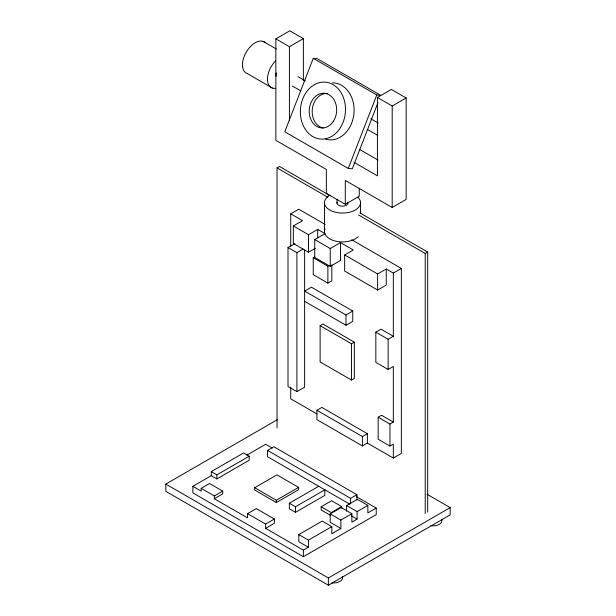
<?xml version="1.0" encoding="UTF-8"?>
<svg xmlns="http://www.w3.org/2000/svg" width="616" height="616" viewBox="0 0 616 616"><rect width="100%" height="100%" fill="white"/><g stroke="black" fill="none" stroke-linecap="round" stroke-linejoin="round"><path stroke-width="0.92" d="M313.267 58.343L376.776 95.003L380.788 95.364L317.279 58.697L313.267 58.343L284.769 131.786L348.279 168.453L352.29 168.815L378.008 102.533M348.279 168.453L376.776 95.003M359.251 188.604L359.251 196.25L345.291 204.312L326.341 193.362L326.341 169.469L275.853 140.325L275.853 38.854L289.813 30.8L303.38 38.623L303.38 80.665M275.853 38.854L289.42 46.677L303.38 38.623M354.177 162.416L377.423 175.837L377.423 97.49L391.376 89.428L406.144 97.959L406.144 199.43L392.192 207.492L345.291 180.419L345.291 204.312M277.031 427.981L277.031 167.906L279.495 166.489L330.091 195.696M377.423 97.49L392.192 106.014L406.144 97.959M290.729 246.431L290.729 213.844L298.752 209.217L325.233 224.501M315.407 248.271L308.524 252.244L293.339 243.482L293.339 225.949L302.518 220.651L290.729 213.844M293.339 225.949L308.524 234.719L317.702 229.414L325.017 233.641L314.745 239.57L314.745 257.465L330.238 266.412L340.509 260.483L340.509 242.589L330.238 248.518L314.745 239.57M304.62 250.135L304.62 387.179L296.897 391.637L288.003 386.502L288.003 247.54L294.949 243.528M288.003 247.54L296.897 252.675L303.072 249.11M331.824 264.865L331.824 280.842L327.881 283.121L313.236 274.659L313.236 257.742L314.807 256.834M367.382 443.073L367.382 433.695L321.883 407.422L316.924 410.287L316.924 419.665L362.424 445.938L367.382 443.073L393.324 458.042L401.347 453.415L401.347 268.445L393.324 273.08L386.24 268.992L386.24 285.069L377.616 290.051L344.652 271.017L344.652 254.939L353.276 249.957L340.509 242.589M313.236 257.742L327.881 266.204L329.46 265.288M344.652 254.939L377.616 273.974L386.24 268.992M358.612 215.015L425.217 253.461L427.681 252.044L427.681 512.112M320.12 325.664L322.93 324.039L354.323 342.165L354.323 378.424L351.513 380.049L320.12 361.923L320.12 325.664L351.513 343.79L354.323 342.165M352.76 311.049L311.419 287.187L304.643 291.099L345.984 314.961L352.76 311.049L352.76 321.321L345.984 325.233L304.643 301.37M393.324 458.042L393.324 444.098L389.951 446.046L378.162 439.247L378.162 417.225L389.951 424.024L393.324 422.075L393.324 366.497L388.149 369.485L375.837 362.377L375.837 332.163L381.011 329.175L393.324 336.282L393.324 273.08M375.837 332.163L388.149 339.27L393.324 336.282M426.973 494.209L450.196 507.623L450.196 514.868L328.374 585.2L165.804 491.337L165.804 484.091L277.677 419.504M211.265 475.683L211.265 471.617L243.574 452.96L249.18 456.202L249.18 460.267L216.87 478.917L211.265 475.683L192.854 486.317L192.854 492.892L303.38 556.702L376.222 514.653L376.222 508.077L356.271 496.558M246.847 455.139L265.689 444.259L272.341 448.102M211.265 471.617L216.87 474.851L249.18 456.202M201.186 488.357L209.555 483.529L222.715 491.121L222.715 493.893L214.345 498.721L214.345 495.957L201.186 488.357L201.186 491.129L192.854 486.317M349.78 504.196L267.575 456.733L267.575 450.404L273.889 446.762L356.926 494.702L356.926 500.123M214.345 495.957L222.715 491.121M254.662 487.726L276.954 474.859L298.621 487.364L298.621 489.674L276.33 502.541L254.662 490.036L254.662 487.726L276.33 500.231L298.621 487.364M378.162 417.225L381.535 415.276L393.324 422.075M316.924 410.287L362.424 436.559L367.382 433.695M247.555 513.659L256.295 508.608L274.351 519.034L274.351 523.277L265.611 528.32L265.611 524.077L247.555 513.659L247.555 517.902L214.345 498.721M289.358 503.218L295.495 506.76L324.84 489.82L324.84 495.372L295.495 512.32L289.358 508.778L289.358 503.218L318.703 486.278M265.611 524.077L274.351 519.034M330.515 515.376L321.182 509.994L321.182 506.76L331.585 500.754L341.695 506.591L341.695 508.208M267.575 450.404L350.612 498.344L356.926 494.702M341.695 506.591L331.293 512.597L321.182 506.76M351.875 513.706L340.879 520.058L340.879 528.482L330.184 522.306L330.184 513.883L341.187 507.538L351.875 513.706L351.875 522.129L357.072 519.126L357.072 511.603L367.852 505.382L367.852 512.905L376.222 508.077M346.592 511.203L346.592 505.559L357.372 499.33L367.852 505.382M331.808 526.642L308.408 540.155L308.408 547.224L298.798 541.68L298.798 534.603L322.199 521.09L331.808 526.642L331.808 533.718L340.879 528.482M265.611 528.32L303.38 550.127L308.408 547.224M165.804 484.091L328.374 577.954L450.196 507.623M359.829 149.565L378.093 160.106M359.875 212.897L427.681 252.044M277.031 167.906L327.812 197.228M351.705 239.786L401.347 268.445M316.963 413.96L290.729 398.814L290.729 387.31M346.592 505.559L357.072 511.603M351.428 515.869L357.072 519.126M330.184 513.883L340.879 520.058M298.798 534.603L308.408 540.155M263.024 41.318L276.353 49.026M297.944 76.661L305.39 80.966M370.732 118.749L378.17 123.046M292.492 86.101L300.762 90.883M367.644 129.553L377.685 135.358M272.341 88.057L247.339 73.604A18.041 10.41 -60 0 1 246.231 52.16A18.041 10.41 -60 0 1 265.357 42.704M425.217 253.461L425.217 513.536M392.192 106.014L392.192 207.492M389.951 424.024L389.951 446.046M388.149 339.27L388.149 369.485M377.616 273.974L377.616 290.051M362.424 436.559L362.424 445.938M360.545 202.471L360.545 213.059M351.513 343.79L351.513 380.049M350.612 498.344L350.612 503.773M345.984 314.961L345.984 325.233M336.975 199.422L336.975 203.103M330.238 248.518L330.238 266.412M328.374 577.954L328.374 585.2M327.881 266.204L327.881 283.121M324.47 202.818L324.47 231.678M317.702 229.414L317.702 237.722M308.524 234.719L308.524 252.244M303.38 550.127L303.38 556.702M296.897 252.675L296.897 391.637M295.495 506.76L295.495 512.32M289.42 46.677L289.42 120.251M276.33 500.231L276.33 502.541M216.87 474.851L216.87 478.917M332.509 82.86A28.552 22.515 -84.9 0 1 353.823 114.591A28.552 22.515 -84.9 0 1 325.556 139.154M323.154 128.005A17.387 13.714 -84.9 0 1 312.366 108.67A17.387 13.714 -84.9 0 1 327.789 93.578M358.281 236.567A18.041 10.418 0 0 1 335.882 241.195A18.041 10.418 0 0 1 325.009 228.975M357.981 197.289A18.041 10.418 0 0 1 353.099 211.08A18.041 10.418 0 0 1 328.882 209.471A18.041 10.418 0 0 1 329.545 195.403M347.747 202.14A5.498 3.172 0 0 1 342.596 206.206A5.498 3.172 0 0 1 337.129 202.279M275.206 88.342A18.041 10.41 -60 0 1 267.421 79.179A18.041 10.41 -60 0 1 275.383 61.046M276.268 76.292A5.498 3.172 -60 0 1 276.268 72.857M342.304 576.353A9.101 5.259 0 0 1 331.932 582.89M441.649 519.434A8.816 5.09 0 0 1 430.853 525.671M340.486 127.551A28.552 22.515 -84.9 0 0 326.426 82.275A28.552 22.515 -84.9 0 0 301.863 121.968A28.552 22.515 -84.9 0 0 340.486 127.551M333.21 121.552A17.387 13.714 -84.9 0 0 325.679 93.455A17.387 13.714 -84.9 0 0 309.887 116.786A17.387 13.714 -84.9 0 0 333.21 121.552"/></g></svg>
